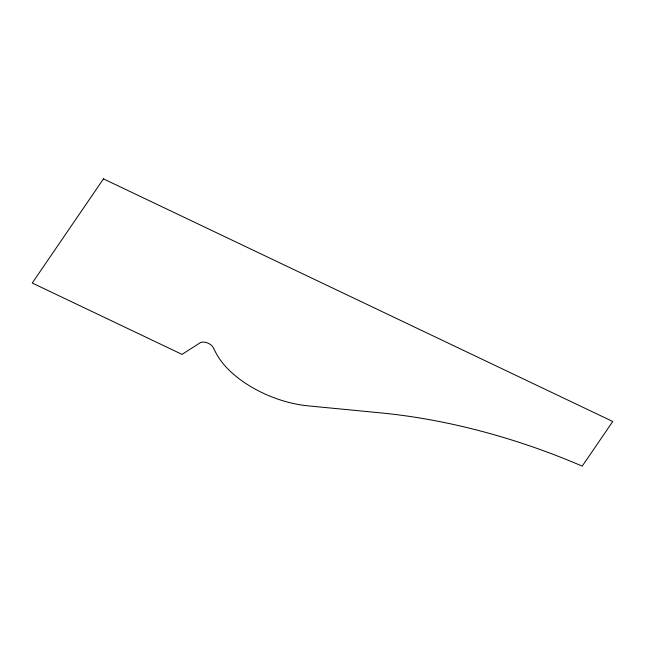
<?xml version="1.0" encoding="UTF-8"?>
<svg xmlns="http://www.w3.org/2000/svg" width="645" height="645" viewBox="0 0 645 645"><rect width="100%" height="100%" fill="white"/><g stroke="black" fill="none" stroke-linecap="round" stroke-linejoin="round"><path stroke-width="0.97" d="M103.466 178.875L32.25 283.026L182.035 354.379L199.7 343.067A7.667 4.072 21.9 0 1 206.65 342.664A7.667 4.072 21.9 0 1 213.027 347.26L216.075 353.129A78.755 41.852 21.9 0 0 308.108 405.858L381.034 412.921A390.443 207.48 21.9 0 1 582.225 466.125L612.75 421.491L103.466 178.875"/></g></svg>
